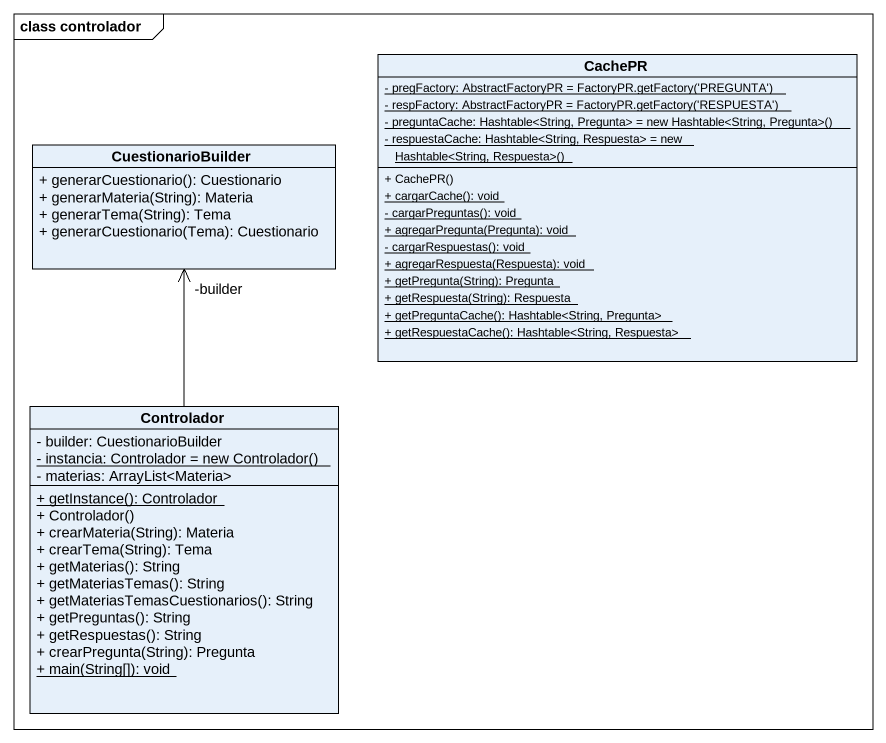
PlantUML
@startuml
mainframe class controlador
hide circle
hide empty members
skinparam classAttributeIconSize 0
class CachePR {
  {static} {field} - pregFactory: AbstractFactoryPR = FactoryPR.getFactory('PREGUNTA')
  {static} {field} - respFactory: AbstractFactoryPR = FactoryPR.getFactory('RESPUESTA')
  {static} {field} - preguntaCache: Hashtable<String, Pregunta> = new Hashtable<String, Pregunta>()
  {static} {field} - respuestaCache: Hashtable<String, Respuesta> = new Hashtable<String, Respuesta>()
  + CachePR()
  {static} + cargarCache(): void
  {static} - cargarPreguntas(): void
  {static} + agregarPregunta(Pregunta): void
  {static} - cargarRespuestas(): void
  {static} + agregarRespuesta(Respuesta): void
  {static} + getPregunta(String): Pregunta
  {static} + getRespuesta(String): Respuesta
  {static} + getPreguntaCache(): Hashtable<String, Pregunta>
  {static} + getRespuestaCache(): Hashtable<String, Respuesta>
}
class CuestionarioBuilder {
  + generarCuestionario(): Cuestionario
  + generarMateria(String): Materia
  + generarTema(String): Tema
  + generarCuestionario(Tema): Cuestionario
}
class Controlador {
  - builder: CuestionarioBuilder
  {static} {field} - instancia: Controlador = new Controlador()
  - materias: ArrayList<Materia>
  {static} + getInstance(): Controlador
  + Controlador()
  + crearMateria(String): Materia
  + crearTema(String): Tema
  + getMaterias(): String
  + getMateriasTemas(): String
  + getMateriasTemasCuestionarios(): String
  + getPreguntas(): String
  + getRespuestas(): String
  + crearPregunta(String): Pregunta
  {static} + main(String[]): void
}
Controlador -up-> "-builder" CuestionarioBuilder
@enduml
